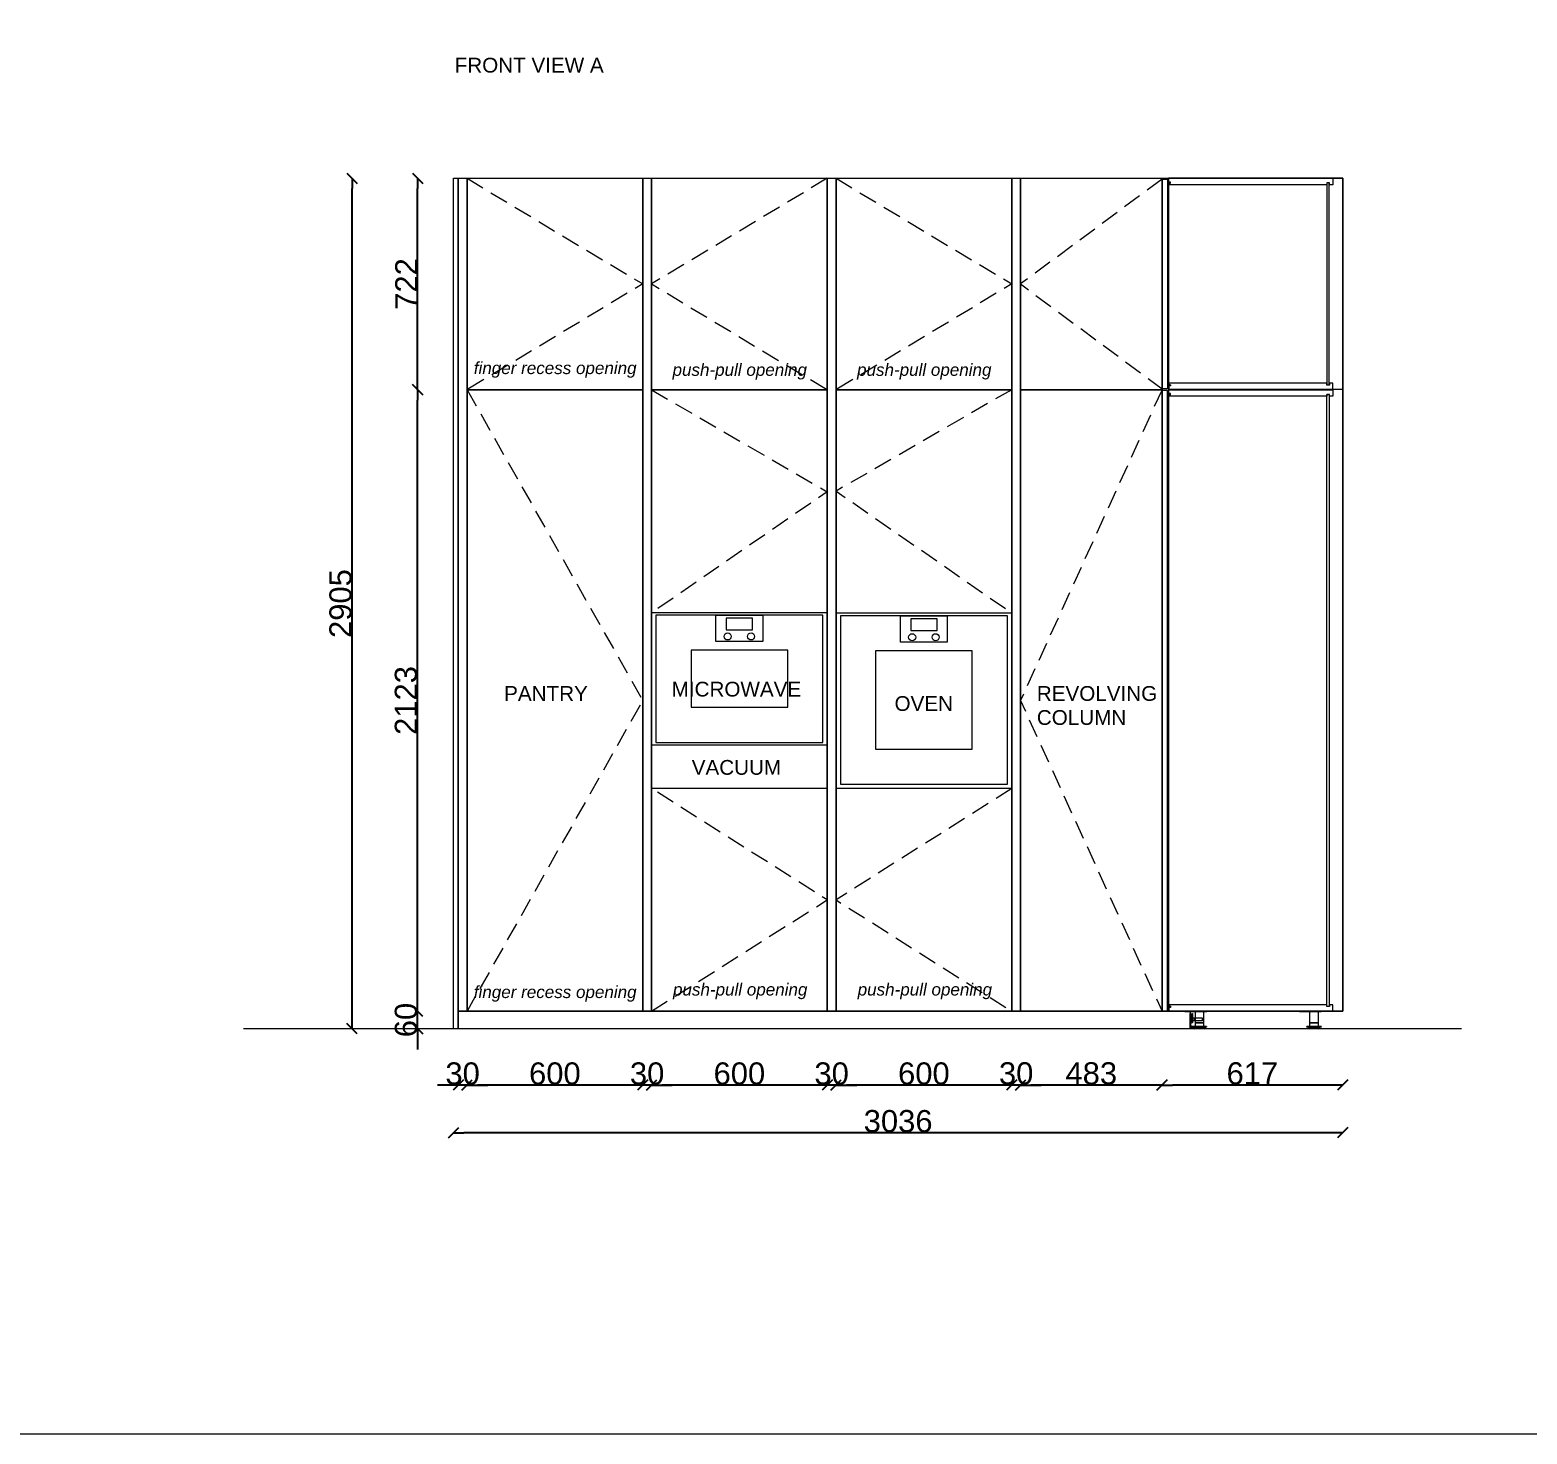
# Model space of a CAD drawing. Header units: millimetres. Extents: x -19300 to 8600, y 27389 to 46650.
# Drawn here: x -5350 to -238, y 27389 to 32185 of the extents above; entities that cross this region are included whole.
import ezdxf

# ---------------------------------------------------------------- set-up
doc = ezdxf.new("R2010")
doc.units = ezdxf.units.MM
doc.header["$LTSCALE"] = 50
doc.header["$PDMODE"] = 1
doc.header["$PDSIZE"] = -2
doc.linetypes.add('TRATTEGGIATAX2SSSS', pattern=[1.905, 1.27, -0.635])
doc.layers.get('0').update_dxf_attribs({"lineweight": 18})
doc.layers.get('Defpoints').update_dxf_attribs({"lineweight": 25})
for name, color, linetype, lineweight in [('DADA_FURNITURES', 7, 'Continuous', 13), ('DADA_TEXT', 7, 'Continuous', 9), ('Nessuna', 7, 'Continuous', 5), ('Quote', 7, 'Continuous', 5)]:
    doc.layers.add(name, color=color, linetype=linetype, lineweight=lineweight)
doc.styles.add('Arial', font='arial.ttf')
doc.styles.add('Helvetica', font='')
doc.styles.add('Helvetica (italic)', font='ariali.ttf')
doc.styles.get('Helvetica').set_extended_font_data('Helvetica')
doc.dimstyles.new('M&C_quote arredo', dxfattribs={"dimtxt": 50.344329, "dimasz": 35.34668, "dimexe": 0, "dimexo": 0, "dimgap": 0.5, "dimtad": 1, "dimdec": 0, "dimtxsty": 'Arial', "dimblk": 'VW_SLASH', "dimblk1": 'VW_SLASH', "dimblk2": 'VW_SLASH', "dimcen": 0, "dimse1": 1, "dimse2": 1, "dimazin": 0, "dimtfac": 1, "dimtdec": 0, "dimtix": 1, "dimtmove": 0, "dimatfit": 0, "dimldrblk": 'VW_SLASH', "dimfxl": 0, "dimfxlon": 1, "dimfrac": 2, "dimtolj": 1, "dimarcsym": 0})

# ---------------------------------------------------------------- blocks, each defined once
blk = doc.blocks.new('VW_SLASH')
at = {"color": 0, "linetype": 'ByBlock', "lineweight": -2, "transparency": 16777216}
blk.add_line((0, 0), (-1, 0), dxfattribs=at)
at = {"color": 0, "linetype": 'Continuous', "lineweight": -2, "transparency": 16777216, "flags": 128}
blk.add_lwpolyline([(0.5, 0.5), (-0.5, -0.5)], dxfattribs=at)
blk = doc.blocks.new('*D152')
at = {"layer": 'Defpoints', "color": 0, "transparency": 16777216}
for p in [(-3887.7, 28833.3), (-3857.7, 28833.3), (-3887.7, 28580.9)]:
    blk.add_point(p, dxfattribs=at)
at = {"layer": 'Quote', "color": 0, "linetype": 'Continuous', "lineweight": -2, "transparency": 16777216}
for p, q in [((-3923.1, 28580.9), (-3958.4, 28580.9)), ((-3857.7, 28580.9), (-3887.7, 28580.9)), ((-3822.4, 28580.9), (-3787, 28580.9))]:
    blk.add_line(p, q, dxfattribs=at)
at = {"layer": 'Quote', "color": 0, "lineweight": -2, "transparency": 16777216, "xscale": 35.3466796875, "yscale": 35.3466796875, "zscale": 35.3466796875}
blk.add_blockref('VW_SLASH', (-3887.7, 28580.9), dxfattribs=at)
at = {"layer": 'Quote', "color": 0, "lineweight": -2, "transparency": 16777216, "xscale": 35.3466796875, "yscale": 35.3466796875, "zscale": 35.3466796875, "rotation": 180}
blk.add_blockref('VW_SLASH', (-3857.7, 28580.9), dxfattribs=at)
at = {"layer": 'Quote', "color": 0, "lineweight": 5, "transparency": 16777216, "insert": (-3872.7, 28620.3), "char_height": 75.65, "attachment_point": 5, "style": 'Helvetica'}
blk.add_mtext('\\A1;30', dxfattribs=at)
blk = doc.blocks.new('*D153')
at = {"layer": 'Defpoints', "color": 0, "transparency": 16777216}
for p in [(-3857.7, 28833.3), (-3257.7, 28833.3), (-3857.7, 28580.9)]:
    blk.add_point(p, dxfattribs=at)
at = {"layer": 'Quote', "color": 0, "linetype": 'Continuous', "lineweight": -2, "transparency": 16777216}
blk.add_line((-3293.1, 28580.9), (-3822.4, 28580.9), dxfattribs=at)
at = {"layer": 'Quote', "color": 0, "lineweight": -2, "transparency": 16777216, "xscale": 35.3466796875, "yscale": 35.3466796875, "zscale": 35.3466796875, "rotation": 180}
blk.add_blockref('VW_SLASH', (-3857.7, 28580.9), dxfattribs=at)
at = {"layer": 'Quote', "color": 0, "lineweight": -2, "transparency": 16777216, "xscale": 35.3466796875, "yscale": 35.3466796875, "zscale": 35.3466796875}
blk.add_blockref('VW_SLASH', (-3257.7, 28580.9), dxfattribs=at)
at = {"layer": 'Quote', "color": 0, "lineweight": 5, "transparency": 16777216, "insert": (-3557.7, 28620.3), "char_height": 75.65, "attachment_point": 5, "style": 'Helvetica'}
blk.add_mtext('\\A1;600', dxfattribs=at)
blk = doc.blocks.new('*D154')
at = {"layer": 'Defpoints', "color": 0, "transparency": 16777216}
for p in [(-1997.7, 28833.3), (-1967.7, 28833.3), (-1997.7, 28581.4)]:
    blk.add_point(p, dxfattribs=at)
at = {"layer": 'Quote', "color": 0, "linetype": 'Continuous', "lineweight": -2, "transparency": 16777216}
for p, q in [((-2033.1, 28581.4), (-2068.4, 28581.4)), ((-1967.7, 28581.4), (-1997.7, 28581.4)), ((-1932.4, 28581.4), (-1897, 28581.4))]:
    blk.add_line(p, q, dxfattribs=at)
at = {"layer": 'Quote', "color": 0, "lineweight": -2, "transparency": 16777216, "xscale": 35.3466796875, "yscale": 35.3466796875, "zscale": 35.3466796875}
blk.add_blockref('VW_SLASH', (-1997.7, 28581.4), dxfattribs=at)
at = {"layer": 'Quote', "color": 0, "lineweight": -2, "transparency": 16777216, "xscale": 35.3466796875, "yscale": 35.3466796875, "zscale": 35.3466796875, "rotation": 180}
blk.add_blockref('VW_SLASH', (-1967.7, 28581.4), dxfattribs=at)
at = {"layer": 'Quote', "color": 0, "lineweight": 5, "transparency": 16777216, "insert": (-1982.7, 28620.8), "char_height": 75.65, "attachment_point": 5, "style": 'Helvetica'}
blk.add_mtext('\\A1;30', dxfattribs=at)
blk = doc.blocks.new('*D155')
at = {"layer": 'Defpoints', "color": 0, "transparency": 16777216}
for p in [(-1967.7, 28833.3), (-1484.7, 28833.4), (-1967.7, 28581.4)]:
    blk.add_point(p, dxfattribs=at)
at = {"layer": 'Quote', "color": 0, "linetype": 'Continuous', "lineweight": -2, "transparency": 16777216}
blk.add_line((-1520.1, 28581.4), (-1932.4, 28581.4), dxfattribs=at)
at = {"layer": 'Quote', "color": 0, "lineweight": -2, "transparency": 16777216, "xscale": 35.3466796875, "yscale": 35.3466796875, "zscale": 35.3466796875, "rotation": 180}
blk.add_blockref('VW_SLASH', (-1967.7, 28581.4), dxfattribs=at)
at = {"layer": 'Quote', "color": 0, "lineweight": -2, "transparency": 16777216, "xscale": 35.3466796875, "yscale": 35.3466796875, "zscale": 35.3466796875}
blk.add_blockref('VW_SLASH', (-1484.7, 28581.4), dxfattribs=at)
at = {"layer": 'Quote', "color": 0, "lineweight": 5, "transparency": 16777216, "insert": (-1726.2, 28620.8), "char_height": 75.65, "attachment_point": 5, "style": 'Helvetica'}
blk.add_mtext('\\A1;483', dxfattribs=at)
blk = doc.blocks.new('*D156')
at = {"layer": 'Defpoints', "color": 0, "transparency": 16777216}
for p in [(-1484.7, 28833.3), (-867.7, 28833.4), (-1484.7, 28581.4)]:
    blk.add_point(p, dxfattribs=at)
at = {"layer": 'Quote', "color": 0, "linetype": 'Continuous', "lineweight": -2, "transparency": 16777216}
blk.add_line((-903.1, 28581.4), (-1449.4, 28581.4), dxfattribs=at)
at = {"layer": 'Quote', "color": 0, "lineweight": -2, "transparency": 16777216, "xscale": 35.3466796875, "yscale": 35.3466796875, "zscale": 35.3466796875, "rotation": 180}
blk.add_blockref('VW_SLASH', (-1484.7, 28581.4), dxfattribs=at)
at = {"layer": 'Quote', "color": 0, "lineweight": -2, "transparency": 16777216, "xscale": 35.3466796875, "yscale": 35.3466796875, "zscale": 35.3466796875}
blk.add_blockref('VW_SLASH', (-867.7, 28581.4), dxfattribs=at)
at = {"layer": 'Quote', "color": 0, "lineweight": 5, "transparency": 16777216, "insert": (-1176.2, 28620.8), "char_height": 75.65, "attachment_point": 5, "style": 'Helvetica'}
blk.add_mtext('\\A1;617', dxfattribs=at)
blk = doc.blocks.new('*D157')
at = {"layer": 'Defpoints', "color": 0, "transparency": 16777216}
for p in [(-3903.7, 29044.4), (-867.7, 29044.4), (-3903.7, 28418.2)]:
    blk.add_point(p, dxfattribs=at)
at = {"layer": 'Quote', "color": 0, "linetype": 'Continuous', "lineweight": -2, "transparency": 16777216}
blk.add_line((-903.1, 28418.2), (-3868.4, 28418.2), dxfattribs=at)
at = {"layer": 'Quote', "color": 0, "lineweight": -2, "transparency": 16777216, "xscale": 35.3466796875, "yscale": 35.3466796875, "zscale": 35.3466796875, "rotation": 180}
blk.add_blockref('VW_SLASH', (-3903.7, 28418.2), dxfattribs=at)
at = {"layer": 'Quote', "color": 0, "lineweight": -2, "transparency": 16777216, "xscale": 35.3466796875, "yscale": 35.3466796875, "zscale": 35.3466796875}
blk.add_blockref('VW_SLASH', (-867.7, 28418.2), dxfattribs=at)
at = {"layer": 'Quote', "color": 0, "lineweight": 5, "transparency": 16777216, "insert": (-2385.7, 28457.5), "char_height": 75.65, "attachment_point": 5, "style": 'Helvetica'}
blk.add_mtext('\\A1;3036', dxfattribs=at)
blk = doc.blocks.new('*D158')
at = {"layer": 'Defpoints', "color": 0, "transparency": 16777216}
for p in [(-4026.6, 28833.3), (-3626.2, 28833.3), (-3626.2, 28773.3)]:
    blk.add_point(p, dxfattribs=at)
at = {"layer": 'Quote', "color": 0, "linetype": 'Continuous', "lineweight": -2, "transparency": 16777216}
for p, q in [((-4026.6, 28868.7), (-4026.6, 28904)), ((-4026.6, 28773.3), (-4026.6, 28833.3)), ((-4026.6, 28738), (-4026.6, 28702.6))]:
    blk.add_line(p, q, dxfattribs=at)
at = {"layer": 'Quote', "color": 0, "lineweight": -2, "transparency": 16777216, "xscale": 35.3466796875, "yscale": 35.3466796875, "zscale": 35.3466796875}
for p, rotation in [((-4026.6, 28833.3), 270), ((-4026.6, 28773.3), 90)]:
    blk.add_blockref('VW_SLASH', p, dxfattribs=dict(at, rotation=rotation))
at = {"layer": 'Quote', "color": 0, "lineweight": 5, "transparency": 16777216, "insert": (-4066, 28803.3), "char_height": 75.65, "attachment_point": 5, "rotation": 90, "style": 'Helvetica'}
blk.add_mtext('\\A1;60', dxfattribs=at)
blk = doc.blocks.new('*D159')
at = {"layer": 'Defpoints', "color": 0, "transparency": 16777216}
for p in [(-4026.6, 30956.3), (-3677.5, 30956.3), (-3677.5, 28833.3)]:
    blk.add_point(p, dxfattribs=at)
at = {"layer": 'Quote', "color": 0, "linetype": 'Continuous', "lineweight": -2, "transparency": 16777216}
blk.add_line((-4026.6, 28868.7), (-4026.6, 30921), dxfattribs=at)
at = {"layer": 'Quote', "color": 0, "lineweight": -2, "transparency": 16777216, "xscale": 35.3466796875, "yscale": 35.3466796875, "zscale": 35.3466796875}
for p, rotation in [((-4026.6, 30956.3), 90), ((-4026.6, 28833.3), 270)]:
    blk.add_blockref('VW_SLASH', p, dxfattribs=dict(at, rotation=rotation))
at = {"layer": 'Quote', "color": 0, "lineweight": 5, "transparency": 16777216, "insert": (-4066, 29894.8), "char_height": 75.65, "attachment_point": 5, "rotation": 90, "style": 'Helvetica'}
blk.add_mtext('\\A1;2123', dxfattribs=at)
blk = doc.blocks.new('*D160')
at = {"layer": 'Defpoints', "color": 0, "transparency": 16777216}
for p in [(-4026.6, 31678.3), (-3677.5, 31678.3), (-3677.5, 30956.3)]:
    blk.add_point(p, dxfattribs=at)
at = {"layer": 'Quote', "color": 0, "linetype": 'Continuous', "lineweight": -2, "transparency": 16777216}
blk.add_line((-4026.6, 30991.7), (-4026.6, 31643), dxfattribs=at)
at = {"layer": 'Quote', "color": 0, "lineweight": -2, "transparency": 16777216, "xscale": 35.3466796875, "yscale": 35.3466796875, "zscale": 35.3466796875}
for p, rotation in [((-4026.6, 31678.3), 90), ((-4026.6, 30956.3), 270)]:
    blk.add_blockref('VW_SLASH', p, dxfattribs=dict(at, rotation=rotation))
at = {"layer": 'Quote', "color": 0, "lineweight": 5, "transparency": 16777216, "insert": (-4065, 31317.3), "char_height": 75.65, "attachment_point": 5, "rotation": 90, "style": 'Helvetica'}
blk.add_mtext('\\A1;722', dxfattribs=at)
blk = doc.blocks.new('*D161')
at = {"layer": 'Defpoints', "color": 0, "transparency": 16777216}
for p in [(-4250, 31678.3), (-3557.7, 31678.3), (-3626.2, 28773.3)]:
    blk.add_point(p, dxfattribs=at)
at = {"layer": 'Quote', "color": 0, "linetype": 'Continuous', "lineweight": -2, "transparency": 16777216}
blk.add_line((-4250, 28808.7), (-4250, 31643), dxfattribs=at)
at = {"layer": 'Quote', "color": 0, "lineweight": -2, "transparency": 16777216, "xscale": 35.3466796875, "yscale": 35.3466796875, "zscale": 35.3466796875}
for p, rotation in [((-4250, 31678.3), 90), ((-4250, 28773.3), 270)]:
    blk.add_blockref('VW_SLASH', p, dxfattribs=dict(at, rotation=rotation))
at = {"layer": 'Quote', "color": 0, "lineweight": 5, "transparency": 16777216, "insert": (-4289.3, 30225.8), "char_height": 75.65, "attachment_point": 5, "rotation": 90, "style": 'Helvetica'}
blk.add_mtext('\\A1;2905', dxfattribs=at)
blk = doc.blocks.new('*D175')
at = {"layer": 'DADA_TEXT', "color": 0, "lineweight": -2, "transparency": 16777216}
for p, q in [((-3293.1, 28580.9), (-3328.4, 28580.9)), ((-3227.7, 28580.9), (-3257.7, 28580.9)), ((-3192.4, 28580.9), (-3157, 28580.9))]:
    blk.add_line(p, q, dxfattribs=at)
at = {"layer": 'Defpoints', "color": 0, "transparency": 16777216}
for p in [(-3257.7, 28833.3), (-3227.7, 28833.3), (-3257.7, 28580.9)]:
    blk.add_point(p, dxfattribs=at)
at = {"layer": 'DADA_TEXT', "color": 0, "lineweight": -2, "transparency": 16777216, "xscale": 35.3466796875, "yscale": 35.3466796875, "zscale": 35.3466796875}
blk.add_blockref('VW_SLASH', (-3257.7, 28580.9), dxfattribs=at)
at = {"layer": 'DADA_TEXT', "color": 0, "lineweight": -2, "transparency": 16777216, "xscale": 35.3466796875, "yscale": 35.3466796875, "zscale": 35.3466796875, "rotation": 180}
blk.add_blockref('VW_SLASH', (-3227.7, 28580.9), dxfattribs=at)
at = {"layer": 'DADA_TEXT', "color": 0, "transparency": 16777216, "insert": (-3242.7, 28620.3), "char_height": 75.65, "attachment_point": 5, "style": 'Helvetica'}
blk.add_mtext('\\A1;30', dxfattribs=at)
blk = doc.blocks.new('*D176')
at = {"layer": 'DADA_TEXT', "color": 0, "lineweight": -2, "transparency": 16777216}
blk.add_line((-2663.1, 28580.9), (-3192.4, 28580.9), dxfattribs=at)
at = {"layer": 'Defpoints', "color": 0, "transparency": 16777216}
for p in [(-3227.7, 28833.3), (-2627.7, 28833.3), (-3227.7, 28580.9)]:
    blk.add_point(p, dxfattribs=at)
at = {"layer": 'DADA_TEXT', "color": 0, "lineweight": -2, "transparency": 16777216, "xscale": 35.3466796875, "yscale": 35.3466796875, "zscale": 35.3466796875, "rotation": 180}
blk.add_blockref('VW_SLASH', (-3227.7, 28580.9), dxfattribs=at)
at = {"layer": 'DADA_TEXT', "color": 0, "lineweight": -2, "transparency": 16777216, "xscale": 35.3466796875, "yscale": 35.3466796875, "zscale": 35.3466796875}
blk.add_blockref('VW_SLASH', (-2627.7, 28580.9), dxfattribs=at)
at = {"layer": 'DADA_TEXT', "color": 0, "transparency": 16777216, "insert": (-2927.7, 28620.3), "char_height": 75.65, "attachment_point": 5, "style": 'Helvetica'}
blk.add_mtext('\\A1;600', dxfattribs=at)
blk = doc.blocks.new('*D177')
at = {"layer": 'DADA_TEXT', "color": 0, "lineweight": -2, "transparency": 16777216}
for p, q in [((-2663.1, 28580.9), (-2698.4, 28580.9)), ((-2597.7, 28580.9), (-2627.7, 28580.9)), ((-2562.4, 28580.9), (-2527, 28580.9))]:
    blk.add_line(p, q, dxfattribs=at)
at = {"layer": 'Defpoints', "color": 0, "transparency": 16777216}
for p in [(-2627.7, 28833.3), (-2597.7, 28833.3), (-2627.7, 28580.9)]:
    blk.add_point(p, dxfattribs=at)
at = {"layer": 'DADA_TEXT', "color": 0, "lineweight": -2, "transparency": 16777216, "xscale": 35.3466796875, "yscale": 35.3466796875, "zscale": 35.3466796875}
blk.add_blockref('VW_SLASH', (-2627.7, 28580.9), dxfattribs=at)
at = {"layer": 'DADA_TEXT', "color": 0, "lineweight": -2, "transparency": 16777216, "xscale": 35.3466796875, "yscale": 35.3466796875, "zscale": 35.3466796875, "rotation": 180}
blk.add_blockref('VW_SLASH', (-2597.7, 28580.9), dxfattribs=at)
at = {"layer": 'DADA_TEXT', "color": 0, "transparency": 16777216, "insert": (-2612.7, 28620.3), "char_height": 75.65, "attachment_point": 5, "style": 'Helvetica'}
blk.add_mtext('\\A1;30', dxfattribs=at)
blk = doc.blocks.new('*D178')
at = {"layer": 'DADA_TEXT', "color": 0, "lineweight": -2, "transparency": 16777216}
blk.add_line((-2033.1, 28580.9), (-2562.4, 28580.9), dxfattribs=at)
at = {"layer": 'Defpoints', "color": 0, "transparency": 16777216}
for p in [(-2597.7, 28833.3), (-1997.7, 28833.3), (-2597.7, 28580.9)]:
    blk.add_point(p, dxfattribs=at)
at = {"layer": 'DADA_TEXT', "color": 0, "lineweight": -2, "transparency": 16777216, "xscale": 35.3466796875, "yscale": 35.3466796875, "zscale": 35.3466796875, "rotation": 180}
blk.add_blockref('VW_SLASH', (-2597.7, 28580.9), dxfattribs=at)
at = {"layer": 'DADA_TEXT', "color": 0, "lineweight": -2, "transparency": 16777216, "xscale": 35.3466796875, "yscale": 35.3466796875, "zscale": 35.3466796875}
blk.add_blockref('VW_SLASH', (-1997.7, 28580.9), dxfattribs=at)
at = {"layer": 'DADA_TEXT', "color": 0, "transparency": 16777216, "insert": (-2297.7, 28620.3), "char_height": 75.65, "attachment_point": 5, "style": 'Helvetica'}
blk.add_mtext('\\A1;600', dxfattribs=at)

msp = doc.modelspace()

# ---------------------------------------------------------------- linework, layer by layer
at = {"layer": 'DADA_FURNITURES'}
for p, q in [((-1463.5, 31665.4), (-1461.6, 31665.4)), ((-1463.5, 31662), (-1463.5, 31664.8)), ((-1463.5, 31661.4), (-1461.6, 31661.4)), ((-1461.4, 31665.3), (-1461.2, 31665)), ((-1461.4, 31661.5), (-1461.2, 31661.8)), ((-1461, 31664.9), (-1460.6, 31664.9)), ((-1461, 31661.9), (-1460.6, 31661.9)), ((-1460.4, 31665.2), (-1460.6, 31665.4)), ((-1459.9, 31665.4), (-1460.6, 31665.4)), ((-1460.4, 31661.6), (-1460.6, 31661.3)), ((-1459.9, 31661.3), (-1460.6, 31661.3)), ((-1459.4, 31665), (-1459.9, 31665.4)), ((-1459.4, 31661.8), (-1459.9, 31661.3)), ((-1459.3, 31664.9), (-1459.1, 31664.9)), ((-1459.3, 31661.9), (-1459.1, 31661.9)), ((-1458.9, 31665.2), (-1459.1, 31665.4)), ((-1458.4, 31665.4), (-1459.1, 31665.4)), ((-1458.9, 31661.6), (-1459.1, 31661.3)), ((-1458.4, 31661.3), (-1459.1, 31661.3)), ((-1457.9, 31665), (-1458.4, 31665.4)), ((-1457.9, 31661.8), (-1458.4, 31661.3)), ((-1457.8, 31664.9), (-1457.6, 31664.9)), ((-1457.8, 31661.9), (-1457.6, 31661.9)), ((-1457.4, 31665.2), (-1457.6, 31665.4)), ((-1457, 31665.4), (-1457.6, 31665.4)), ((-1457.4, 31661.6), (-1457.6, 31661.3)), ((-1457, 31661.3), (-1457.6, 31661.3)), ((-1456.4, 31664.6), (-1457, 31665.4)), ((-1456.4, 31664.6), (-1457, 31665.4)), ((-1456.4, 31662.2), (-1457, 31661.3)), ((-1463.5, 30973.3), (-1461.6, 30973.3)), ((-1463.5, 30972.7), (-1463.5, 30969.9)), ((-1463.5, 30969.3), (-1461.6, 30969.3)), ((-1463.5, 30943.4), (-1461.6, 30943.4)), ((-1463.5, 30940), (-1463.5, 30942.8)), ((-1463.5, 30939.4), (-1461.6, 30939.4)), ((-1461.4, 30973.3), (-1461.2, 30972.9)), ((-1461.4, 30969.4), (-1461.2, 30969.8)), ((-1461.4, 30943.3), (-1461.2, 30943)), ((-1461.4, 30939.5), (-1461.2, 30939.8)), ((-1461, 30972.8), (-1460.6, 30972.8)), ((-1461, 30969.8), (-1460.6, 30969.8)), ((-1461, 30942.9), (-1460.6, 30942.9)), ((-1461, 30939.9), (-1460.6, 30939.9)), ((-1460.4, 30973.2), (-1460.6, 30973.4)), ((-1459.9, 30973.4), (-1460.6, 30973.4)), ((-1460.4, 30969.5), (-1460.6, 30969.3)), ((-1459.9, 30969.3), (-1460.6, 30969.3)), ((-1460.4, 30943.2), (-1460.6, 30943.5)), ((-1459.9, 30943.5), (-1460.6, 30943.5)), ((-1460.4, 30939.6), (-1460.6, 30939.3)), ((-1459.9, 30939.3), (-1460.6, 30939.3)), ((-1459.4, 30972.9), (-1459.9, 30973.4)), ((-1459.4, 30969.8), (-1459.9, 30969.3)), ((-1459.4, 30943), (-1459.9, 30943.5)), ((-1459.4, 30939.8), (-1459.9, 30939.3)), ((-1459.3, 30972.8), (-1459.1, 30972.8)), ((-1459.3, 30969.8), (-1459.1, 30969.8)), ((-1459.3, 30942.9), (-1459.1, 30942.9)), ((-1459.3, 30939.9), (-1459.1, 30939.9)), ((-1458.9, 30973.2), (-1459.1, 30973.4)), ((-1458.4, 30973.4), (-1459.1, 30973.4)), ((-1458.9, 30969.5), (-1459.1, 30969.3)), ((-1458.4, 30969.3), (-1459.1, 30969.3)), ((-1458.9, 30943.2), (-1459.1, 30943.5)), ((-1458.4, 30943.5), (-1459.1, 30943.5)), ((-1458.9, 30939.6), (-1459.1, 30939.3)), ((-1458.4, 30939.3), (-1459.1, 30939.3)), ((-1457.9, 30972.9), (-1458.4, 30973.4)), ((-1457.9, 30969.8), (-1458.4, 30969.3)), ((-1457.9, 30943), (-1458.4, 30943.5)), ((-1457.9, 30939.8), (-1458.4, 30939.3)), ((-1457.8, 30972.8), (-1457.6, 30972.8)), ((-1457.8, 30969.8), (-1457.6, 30969.8)), ((-1457.8, 30942.9), (-1457.6, 30942.9)), ((-1457.8, 30939.9), (-1457.6, 30939.9)), ((-1457.4, 30973.2), (-1457.6, 30973.4)), ((-1457, 30973.4), (-1457.6, 30973.4)), ((-1457.4, 30969.5), (-1457.6, 30969.3)), ((-1457, 30969.3), (-1457.6, 30969.3)), ((-1457.4, 30943.2), (-1457.6, 30943.5)), ((-1457, 30943.5), (-1457.6, 30943.5)), ((-1457.4, 30939.6), (-1457.6, 30939.3)), ((-1457, 30939.3), (-1457.6, 30939.3)), ((-1456.4, 30972.5), (-1457, 30973.4)), ((-1456.4, 30970.2), (-1457, 30969.3)), ((-1456.4, 30970.2), (-1457, 30969.3)), ((-1456.4, 30942.6), (-1457, 30943.5)), ((-1456.4, 30942.6), (-1457, 30943.5)), ((-1456.4, 30940.2), (-1457, 30939.3)), ((-1463.5, 28850.4), (-1461.6, 28850.4)), ((-1463.5, 28849.8), (-1463.5, 28847)), ((-1463.5, 28846.4), (-1461.6, 28846.4)), ((-1461.4, 28850.3), (-1461.2, 28850)), ((-1461.4, 28846.5), (-1461.2, 28846.8)), ((-1461, 28849.9), (-1460.6, 28849.9)), ((-1461, 28846.9), (-1460.6, 28846.9)), ((-1460.4, 28850.2), (-1460.6, 28850.5)), ((-1459.9, 28850.5), (-1460.6, 28850.5)), ((-1460.4, 28846.6), (-1460.6, 28846.3)), ((-1459.9, 28846.3), (-1460.6, 28846.3)), ((-1459.4, 28850), (-1459.9, 28850.5)), ((-1459.4, 28846.8), (-1459.9, 28846.3)), ((-1459.3, 28849.9), (-1459.1, 28849.9)), ((-1459.3, 28846.9), (-1459.1, 28846.9)), ((-1458.9, 28850.2), (-1459.1, 28850.5)), ((-1458.4, 28850.5), (-1459.1, 28850.5)), ((-1458.9, 28846.6), (-1459.1, 28846.3)), ((-1458.4, 28846.3), (-1459.1, 28846.3)), ((-1457.9, 28850), (-1458.4, 28850.5)), ((-1457.9, 28846.8), (-1458.4, 28846.3)), ((-1457.8, 28849.9), (-1457.6, 28849.9)), ((-1457.8, 28846.9), (-1457.6, 28846.9)), ((-1457.4, 28850.2), (-1457.6, 28850.5)), ((-1457, 28850.5), (-1457.6, 28850.5)), ((-1457.4, 28846.6), (-1457.6, 28846.3)), ((-1457, 28846.3), (-1457.6, 28846.3)), ((-1456.4, 28849.6), (-1457, 28850.5)), ((-1456.4, 28847.2), (-1457, 28846.3)), ((-1456.4, 28847.2), (-1457, 28846.3)), ((-1406.7, 28831.4), (-1406.7, 28833.4)), ((-1401.7, 28831.4), (-1406.7, 28831.4)), ((-1356.7, 28831.4), (-1401.7, 28831.4)), ((-1370.7, 28793.4), (-1370.7, 28831.4)), ((-1331.7, 28831.4), (-1356.7, 28831.4)), ((-1342.7, 28831.4), (-1342.7, 28793.4)), ((-1331.7, 28833.4), (-1331.7, 28831.4)), ((-1015.7, 28831.4), (-1015.7, 28833.4)), ((-1010.7, 28831.4), (-1015.7, 28831.4)), ((-965.7, 28831.4), (-1010.7, 28831.4)), ((-979.7, 28793.4), (-979.7, 28831.4)), ((-940.7, 28831.4), (-965.7, 28831.4)), ((-951.7, 28831.4), (-951.7, 28793.4)), ((-940.7, 28833.4), (-940.7, 28831.4)), ((-1388.8, 28773.7), (-1388.8, 28825.6)), ((-1388.5, 28825.9), (-1387.6, 28825.9)), ((-1387.4, 28825.7), (-1387.4, 28810.8)), ((-1387.4, 28809), (-1387.4, 28803.4)), ((-1387.4, 28803.4), (-1387.4, 28799.6)), ((-1387.4, 28797.7), (-1387.4, 28779.7)), ((-1387.2, 28810.6), (-1382.4, 28810.6)), ((-1382.8, 28809.3), (-1387.1, 28809.3)), ((-1387.1, 28799.3), (-1382.8, 28799.3)), ((-1382.8, 28798), (-1387.1, 28798)), ((-1387.1, 28779.4), (-1382.8, 28779.4)), ((-1386.3, 28800.2), (-1386.3, 28808.2)), ((-1384.3, 28800.2), (-1384.3, 28808.2)), ((-1383.3, 28800.2), (-1383.3, 28808.2)), ((-1380.8, 28806.7), (-1383.3, 28806.7)), ((-1380.8, 28801.7), (-1383.3, 28801.7)), ((-1382.8, 28808.3), (-1382.8, 28809.3)), ((-1382.8, 28799.3), (-1382.8, 28800.3)), ((-1382.5, 28797), (-1382.5, 28797.7)), ((-1382.5, 28797), (-1382.2, 28796.7)), ((-1382.2, 28796.7), (-1382.5, 28796.4)), ((-1382.5, 28796.4), (-1382.5, 28794.9)), ((-1382.5, 28794.9), (-1382.2, 28794.6)), ((-1382.2, 28794.6), (-1382.5, 28794.3)), ((-1382.5, 28793.6), (-1382.5, 28794.3)), ((-1382.5, 28779.7), (-1382.5, 28782.8)), ((-1382.1, 28810.9), (-1382.1, 28825.7)), ((-1381.9, 28825.9), (-1381.1, 28825.9)), ((-1381.2, 28797.8), (-1381.2, 28793.6)), ((-1381.2, 28782.8), (-1381.2, 28779.6)), ((-1380.8, 28825.6), (-1380.8, 28808.3)), ((-1380.8, 28800.2), (-1380.8, 28815.2)), ((-1380.8, 28800.3), (-1380.8, 28798.2)), ((-1380.8, 28779.2), (-1380.8, 28775.7)), ((-1380.7, 28778.9), (-1380.7, 28781.4)), ((-1332.8, 28781.4), (-1380.7, 28781.4)), ((-1378.9, 28795.2), (-1378.9, 28810.2)), ((-1346.9, 28810.2), (-1378.9, 28810.2)), ((-1346.9, 28800.2), (-1378.9, 28800.2)), ((-1373.3, 28800.2), (-1373.3, 28810.2)), ((-1342.7, 28793.4), (-1370.7, 28793.4)), ((-1370.7, 28791.9), (-1370.7, 28792.9)), ((-1342.7, 28792.9), (-1370.7, 28792.9)), ((-1370.6, 28791.9), (-1370.7, 28791.9)), ((-1370.6, 28781.4), (-1370.6, 28791.9)), ((-1370.2, 28792.9), (-1370.2, 28793.4)), ((-1346.9, 28800.2), (-1346.9, 28810.2)), ((-1343.2, 28793.4), (-1343.2, 28792.9)), ((-1342.9, 28791.9), (-1342.9, 28781.4)), ((-1342.7, 28791.9), (-1342.9, 28791.9)), ((-1342.7, 28792.9), (-1342.7, 28791.9)), ((-1332.8, 28781.4), (-1332.8, 28778.9)), ((-989.7, 28778.9), (-989.7, 28781.4)), ((-941.8, 28781.4), (-989.7, 28781.4)), ((-951.7, 28793.4), (-979.7, 28793.4)), ((-979.7, 28791.9), (-979.7, 28792.9)), ((-951.7, 28792.9), (-979.7, 28792.9)), ((-979.6, 28791.9), (-979.7, 28791.9)), ((-979.6, 28781.4), (-979.6, 28791.9)), ((-979.2, 28792.9), (-979.2, 28793.4)), ((-952.2, 28793.4), (-952.2, 28792.9)), ((-951.9, 28791.9), (-951.9, 28781.4)), ((-951.7, 28791.9), (-951.9, 28791.9)), ((-951.7, 28792.9), (-951.7, 28791.9)), ((-941.8, 28781.4), (-941.8, 28778.9)), ((-1387.8, 28773.4), (-1388.5, 28773.4)), ((-1387.5, 28775.1), (-1387.5, 28773.7)), ((-1387.2, 28777.9), (-1387.2, 28776.6)), ((-1386.2, 28775.4), (-1387.2, 28775.4)), ((-1384.7, 28778.1), (-1387, 28778.1)), ((-1387, 28776.4), (-1385.9, 28776.4)), ((-1385.7, 28776.2), (-1385.7, 28775.9)), ((-1382.2, 28778.1), (-1384.7, 28778.1)), ((-1383.2, 28775.9), (-1383.2, 28776.2)), ((-1383, 28776.4), (-1382.2, 28776.4)), ((-1382.3, 28775.4), (-1382.7, 28775.4)), ((-1382, 28776.6), (-1382, 28777.9)), ((-1382, 28773.7), (-1382, 28775.1)), ((-1381.1, 28773.4), (-1381.7, 28773.4)), ((-1380.8, 28777.9), (-1380.8, 28773.7)), ((-1380.8, 28775.7), (-1380.8, 28777.9)), ((-1332.8, 28778.9), (-1380.7, 28778.9)), ((-1376.7, 28777.4), (-1376.7, 28778.9)), ((-1336.8, 28777.4), (-1376.7, 28777.4)), ((-1376.7, 28777.4), (-1376.7, 28777.4)), ((-1373.7, 28777.4), (-1376.7, 28777.4)), ((-1340.7, 28773.4), (-1372.7, 28773.4)), ((-1336.8, 28778.9), (-1336.8, 28777.4)), ((-1336.7, 28777.4), (-1336.8, 28777.4)), ((-941.8, 28778.9), (-989.7, 28778.9)), ((-985.7, 28777.4), (-985.7, 28778.9)), ((-945.8, 28777.4), (-985.7, 28777.4)), ((-985.7, 28777.4), (-985.7, 28777.4)), ((-982.7, 28777.4), (-985.7, 28777.4)), ((-949.7, 28773.4), (-981.7, 28773.4)), ((-945.8, 28778.9), (-945.8, 28777.4)), ((-945.7, 28777.4), (-945.8, 28777.4))]:
    msp.add_line(p, q, dxfattribs=at)
at = {"layer": 'DADA_FURNITURES', "color": 7, "linetype": 'Continuous', "lineweight": 5, "transparency": 33554687}
for p, q in [((-868, 31678.3), (-1462.7, 31678.3)), ((-2627.7, 30956.3), (-2627.7, 30198.8)), ((-2597.7, 30956.3), (-2597.7, 30193.8)), ((-1997.7, 30956.3), (-1997.7, 28833.3)), ((-868, 30956.4), (-1462.7, 30956.4)), ((-2627.7, 29593.8), (-2627.7, 28833.3)), ((-462.4, 28773.3), (-4620.5, 28773.3))]:
    msp.add_line(p, q, dxfattribs=at)
at = {"layer": 'DADA_FURNITURES', "color": 7, "linetype": 'Continuous', "lineweight": 5, "transparency": 33554687, "flags": 128}
for points in [[(-19300, 46650), (8600, 46650), (8600, 27389.2), (-19300, 27389.2)], [(-3903.7, 31678.3), (-3887.7, 31678.3), (-3887.7, 28773.3), (-3903.7, 28773.3)], [(-3887.7, 31678.3), (-3857.7, 31678.3), (-3857.7, 28833.3), (-3887.7, 28833.3)], [(-3857.7, 31678.3), (-3257.7, 31678.3), (-3257.7, 30956.3), (-3857.7, 30956.3)], [(-3257.7, 31678.3), (-3227.7, 31678.3), (-3227.7, 28833.3), (-3257.7, 28833.3)], [(-3227.7, 31678.3), (-2627.7, 31678.3), (-2627.7, 30956.3), (-3227.7, 30956.3)], [(-2627.7, 31678.3), (-2597.7, 31678.3), (-2597.7, 28833.3), (-2627.7, 28833.3)], [(-2597.7, 31678.3), (-1997.7, 31678.3), (-1997.7, 30956.3), (-2597.7, 30956.3)], [(-1997.7, 31678.3), (-1967.7, 31678.3), (-1967.7, 28833.3), (-1997.7, 28833.3)], [(-1997.7, 31678.3), (-1967.7, 31678.3), (-1967.7, 28833.3), (-1997.7, 28833.3)], [(-1967.7, 31678.3), (-1484.7, 31678.3), (-1484.7, 28833.3), (-1967.7, 28833.3)], [(-1967.7, 31678.3), (-1484.7, 31678.3), (-1484.7, 30956.3), (-1967.7, 30956.3)], [(-1484.7, 31678.3), (-867.7, 31678.3), (-867.7, 28833.3), (-1484.7, 28833.3)], [(-1484.7, 31678.3), (-867.7, 31678.3), (-867.7, 28833.3), (-1484.7, 28833.3)], [(-3857.7, 30956.3), (-3257.7, 30956.3), (-3257.7, 28833.3), (-3857.7, 28833.3)], [(-3227.7, 30956.3), (-2627.7, 30956.3), (-2627.7, 28833.3), (-3227.7, 28833.3)], [(-2597.7, 30956.3), (-1997.7, 30956.3), (-1997.7, 28833.3), (-2597.7, 28833.3)], [(-1967.7, 30956.3), (-1484.7, 30956.3), (-1484.7, 28833.3), (-1967.7, 28833.3)], [(-3227.7, 29743.8), (-2627.7, 29743.8), (-2627.7, 29593.8), (-3227.7, 29593.8)], [(-3887.7, 28833.3), (-1388.8, 28833.3), (-1388.8, 28773.3), (-3887.7, 28773.3)]]:
    msp.add_lwpolyline(points, close=True, dxfattribs=at)
at = {"layer": 'DADA_FURNITURES', "color": 7, "linetype": 'TRATTEGGIATAX2SSSS', "lineweight": 5, "flags": 128}
for points in [[(-3857.7, 31678.3), (-3257.7, 31317.3), (-3857.7, 30956.3)], [(-2627.7, 31678.3), (-3227.7, 31317.3), (-2627.7, 30956.3)], [(-2597.7, 31678.3), (-1997.7, 31317.3), (-2597.7, 30956.3)], [(-1484.7, 31675.3), (-1967.7, 31317.3), (-1484.7, 30959.3)], [(-3857.7, 30956.3), (-3257.7, 29894.8), (-3857.7, 28833.3)], [(-3227.7, 30956.3), (-2627.7, 30607.6), (-3227.7, 30193.8)], [(-1997.7, 30956.3), (-2597.7, 30609.9), (-1997.7, 30193.8)], [(-1484.7, 30956.3), (-1967.7, 29894.8), (-1484.7, 28833.3)], [(-3227.7, 28833.3), (-2627.7, 29213.6), (-3227.7, 29593.8)], [(-1997.7, 29593.8), (-2597.7, 29213.6), (-1997.7, 28833.3)]]:
    msp.add_lwpolyline(points, dxfattribs=at)
at = {"layer": 'DADA_FURNITURES', "flags": 128}
for points in [[(-1484.7, 31675.3), (-1465.7, 31675.3), (-1465.7, 30959.3), (-1484.7, 30959.3)], [(-921.7, 31662.3), (-921.7, 31656.3), (-1461.7, 31656.3), (-1461.7, 31661.3), (-1456, 31661.3), (-1456, 31665.3), (-1461.7, 31665.3), (-1461.7, 31678.3), (-901.7, 31678.3), (-901.7, 31656.3), (-912.9, 31656.3), (-912.9, 31662.3)], [(-913.6, 31662.3), (-921.6, 31662.3), (-921.6, 30973.2), (-913.6, 30973.2)], [(-921.7, 30972.3), (-921.7, 30978.3), (-1461.7, 30978.3), (-1461.7, 30973.3), (-1456, 30973.3), (-1456, 30969.3), (-1461.7, 30969.3), (-1461.7, 30956.3), (-901.7, 30956.3), (-901.7, 30978.3), (-912.9, 30978.3), (-912.9, 30972.3)], [(-1484.7, 28833.4), (-1465.7, 28833.4), (-1465.7, 30953.4), (-1484.7, 30953.4)], [(-921.7, 30940.4), (-921.7, 30934.4), (-1461.7, 30934.4), (-1461.7, 30939.4), (-1456, 30939.4), (-1456, 30943.4), (-1461.7, 30943.4), (-1461.7, 30956.4), (-901.7, 30956.4), (-901.7, 30934.4), (-912.9, 30934.4), (-912.9, 30940.4)], [(-913.6, 28849.4), (-921.6, 28849.4), (-921.6, 30939.6), (-913.6, 30939.6)], [(-2642.7, 30186.4), (-3212.7, 30186.4), (-3212.7, 29751.4), (-2642.7, 29751.4)], [(-2012.7, 29608.8), (-2012.7, 30183.8), (-2582.7, 30183.8), (-2582.7, 29608.8)], [(-2762.7, 30066.8), (-3092.7, 30066.8), (-3092.7, 29871.8), (-2762.7, 29871.8)], [(-2132.7, 29728.8), (-2132.7, 30063.8), (-2462.7, 30063.8), (-2462.7, 29728.8)], [(-921.7, 28849.4), (-921.7, 28855.4), (-1461.7, 28855.4), (-1461.7, 28850.4), (-1456, 28850.4), (-1456, 28846.4), (-1461.7, 28846.4), (-1461.7, 28833.4), (-901.7, 28833.4), (-901.7, 28855.4), (-912.9, 28855.4), (-912.9, 28849.4)]]:
    msp.add_lwpolyline(points, close=True, dxfattribs=at)
for points in [[(-867.7, 30956.3), (-867.7, 31678.3), (-1462.7, 31678.3), (-1462.7, 30956.3)], [(-1462.7, 30956.4), (-1462.7, 28833.4), (-867.7, 28833.4), (-867.7, 30956.4)], [(-2627.7, 30193.8), (-3227.7, 30193.8), (-3227.7, 29743.8), (-2627.7, 29743.8), (-2627.7, 30193.8)], [(-2847.7, 30096.4), (-3007.7, 30096.4), (-3007.7, 30186.4), (-2847.7, 30186.4), (-2847.7, 30096.4)], [(-2882.7, 30136.4), (-2882.7, 30176.4), (-2972.7, 30176.4), (-2972.7, 30136.4), (-2882.7, 30136.4)], [(-2217.7, 30093.8), (-2377.7, 30093.8), (-2377.7, 30183.8), (-2217.7, 30183.8), (-2217.7, 30093.8)], [(-2252.7, 30133.8), (-2252.7, 30173.8), (-2342.7, 30173.8), (-2342.7, 30133.8), (-2252.7, 30133.8)], [(-867.7, 28775.9), (-867.7, 28773.4), (-870, 28773.4)]]:
    msp.add_lwpolyline(points, dxfattribs=at)
at = {"layer": 'DADA_FURNITURES'}
for centre in [(-2967.7, 30113.4), (-2887.7, 30113.4), (-2337.7, 30110.8), (-2257.7, 30110.8)]:
    msp.add_circle(centre, 12, dxfattribs=at)
for centre, radius, start, end in [((-1463.5, 31663.4), 2, 90, 180), ((-1463.5, 31663.4), 2, 180, 270), ((-1463.5, 31663.4), 1.5, 94.096, 180), ((-1463.5, 31663.4), 1.5, 180, 265.904), ((-1463.6, 31664.8), 0.1, 0, 94.096), ((-1463.6, 31662), 0.1, 265.904, 0), ((-1461.6, 31665.2), 0.2, 35.3117, 90), ((-1461.6, 31661.6), 0.2, 270, 324.6883), ((-1461, 31665.1), 0.2, 215.3117, 270), ((-1461, 31661.7), 0.2, 90, 144.6883), ((-1460.6, 31665.1), 0.2, 270, 35.9423), ((-1460.6, 31661.7), 0.2, 324.0577, 90), ((-1459.3, 31665.1), 0.2, 215.9423, 270), ((-1459.3, 31661.7), 0.2, 90, 144.0577), ((-1459.1, 31665.1), 0.2, 270, 35.9423), ((-1459.1, 31661.7), 0.2, 324.0577, 90), ((-1457.8, 31665.1), 0.2, 215.9423, 270), ((-1457.8, 31661.7), 0.2, 90, 144.0577), ((-1457.6, 31665.1), 0.2, 270, 35.9423), ((-1457.6, 31661.7), 0.2, 324.0577, 90), ((-1458, 31663.4), 2, 324.0577, 35.9423), ((-1463.5, 30971.3), 2, 90, 180), ((-1463.5, 30971.3), 2, 180, 270), ((-1463.5, 30941.4), 2, 90, 180), ((-1463.5, 30941.4), 2, 180, 270), ((-1463.5, 30971.3), 1.5, 94.096, 180), ((-1463.5, 30971.3), 1.5, 180, 265.904), ((-1463.5, 30941.4), 1.5, 94.096, 180), ((-1463.5, 30941.4), 1.5, 180, 265.904), ((-1463.6, 30972.7), 0.1, 0, 94.096), ((-1463.6, 30969.9), 0.1, 265.904, 0), ((-1463.6, 30942.8), 0.1, 0, 94.096), ((-1463.6, 30940), 0.1, 265.904, 0), ((-1461.6, 30973.1), 0.2, 35.3117, 90), ((-1461.6, 30969.5), 0.2, 270, 324.6883), ((-1461.6, 30943.2), 0.2, 35.3117, 90), ((-1461.6, 30939.6), 0.2, 270, 324.6883), ((-1461, 30973), 0.2, 215.3117, 270), ((-1461, 30969.6), 0.2, 90, 144.6883), ((-1461, 30943.1), 0.2, 215.3117, 270), ((-1461, 30939.7), 0.2, 90, 144.6883), ((-1460.6, 30973), 0.2, 270, 35.9423), ((-1460.6, 30969.6), 0.2, 324.0577, 90), ((-1460.6, 30943.1), 0.2, 270, 35.9423), ((-1460.6, 30939.7), 0.2, 324.0577, 90), ((-1459.3, 30973), 0.2, 215.9423, 270), ((-1459.3, 30969.6), 0.2, 90, 144.0577), ((-1459.3, 30943.1), 0.2, 215.9423, 270), ((-1459.3, 30939.7), 0.2, 90, 144.0577), ((-1459.1, 30973), 0.2, 270, 35.9423), ((-1459.1, 30969.6), 0.2, 324.0577, 90), ((-1459.1, 30943.1), 0.2, 270, 35.9423), ((-1459.1, 30939.7), 0.2, 324.0577, 90), ((-1457.8, 30973), 0.2, 215.9423, 270), ((-1457.8, 30969.6), 0.2, 90, 144.0577), ((-1457.8, 30943.1), 0.2, 215.9423, 270), ((-1457.8, 30939.7), 0.2, 90, 144.0577), ((-1457.6, 30973), 0.2, 270, 35.9423), ((-1457.6, 30969.6), 0.2, 324.0577, 90), ((-1457.6, 30943.1), 0.2, 270, 35.9423), ((-1457.6, 30939.7), 0.2, 324.0577, 90), ((-1458, 30971.3), 2, 324.0577, 35.9423), ((-1458, 30941.4), 2, 324.0577, 35.9423), ((-1463.5, 28848.4), 2, 90, 180), ((-1463.5, 28848.4), 2, 180, 270), ((-1463.5, 28848.4), 1.5, 94.096, 180), ((-1463.5, 28848.4), 1.5, 180, 265.904), ((-1463.6, 28849.8), 0.1, 0, 94.096), ((-1463.6, 28847), 0.1, 265.904, 0), ((-1461.6, 28850.2), 0.2, 35.3117, 90), ((-1461.6, 28846.6), 0.2, 270, 324.6883), ((-1461, 28850.1), 0.2, 215.3117, 270), ((-1461, 28846.7), 0.2, 90, 144.6883), ((-1460.6, 28850.1), 0.2, 270, 35.9423), ((-1460.6, 28846.7), 0.2, 324.0577, 90), ((-1459.3, 28850.1), 0.2, 215.9423, 270), ((-1459.3, 28846.7), 0.2, 90, 144.0577), ((-1459.1, 28850.1), 0.2, 270, 35.9423), ((-1459.1, 28846.7), 0.2, 324.0577, 90), ((-1457.8, 28850.1), 0.2, 215.9423, 270), ((-1457.8, 28846.7), 0.2, 90, 144.0577), ((-1457.6, 28850.1), 0.2, 270, 35.9423), ((-1457.6, 28846.7), 0.2, 324.0577, 90), ((-1458, 28848.4), 2, 324.0577, 35.9423), ((-1388.5, 28825.6), 0.3, 90, 180), ((-1387.6, 28825.7), 0.2, 0, 90), ((-1387.2, 28810.8), 0.2, 180, 270), ((-1387.1, 28809), 0.3, 89.99, 179.99), ((-1387.1, 28799.6), 0.3, 180, 270), ((-1387.1, 28797.7), 0.3, 90, 180), ((-1387.1, 28779.7), 0.3, 180, 270), ((-1381.8, 28808.3), 1, 180, 0), ((-1381.8, 28800.3), 1, 0, 180), ((-1382.8, 28797.7), 0.3, 0, 90), ((-1382.8, 28779.7), 0.3, 270, 0), ((-1381.8, 28793.6), 0.65, 180, 0), ((-1381.8, 28782.8), 0.65, 0, 180), ((-1382.4, 28810.9), 0.3, 270, 0), ((-1381.9, 28825.7), 0.2, 90, 180), ((-1381, 28797.8), 0.2, 90, 180), ((-1381, 28779.6), 0.2, 180, 270), ((-1381.1, 28825.6), 0.3, 0, 90), ((-1381, 28798.2), 0.2, 270, 0), ((-1381, 28779.2), 0.2, 0, 90), ((-1388.5, 28773.7), 0.3, 179.9999, 269.9999), ((-1387.8, 28773.7), 0.3, 270, 0), ((-1387.2, 28775.1), 0.3, 90, 180), ((-1387, 28777.9), 0.2, 90, 180), ((-1387, 28776.6), 0.2, 180, 270), ((-1386.2, 28775.9), 0.5, 270, 0), ((-1385.9, 28776.2), 0.2, 0, 90), ((-1383, 28776.2), 0.2, 90, 180), ((-1382.7, 28775.9), 0.5, 180, 270), ((-1382.3, 28775.1), 0.3, 0, 89.9999), ((-1382.2, 28777.9), 0.2, 0, 90), ((-1382.2, 28776.6), 0.2, 270, 0), ((-1381.7, 28773.7), 0.3, 180, 270), ((-1381.1, 28773.7), 0.3, 270, 0), ((-1372.7, 28777.4), 4, 180, 270), ((-1340.7, 28777.4), 4, 270, 0), ((-981.7, 28777.4), 4, 180, 270), ((-949.7, 28777.4), 4, 270, 0)]:
    msp.add_arc(centre, radius, start, end, dxfattribs=at)
at = {"layer": 'Nessuna', "color": 7, "linetype": 'Continuous', "lineweight": 5, "transparency": 33554687, "flags": 128}
msp.add_lwpolyline([(-2597.7, 30193.8), (-1997.7, 30193.8), (-1997.7, 29593.8), (-2597.7, 29593.8)], close=True, dxfattribs=at)

# ---------------------------------------------------------------- texts
at = {"layer": 'DADA_FURNITURES', "color": 7, "transparency": 33554687, "attachment_point": 1, "line_spacing_factor": 0.97755, "style": 'Helvetica'}
for s, insert, char_height in [('FRONT VIEW A ', (-3899.8, 32090), 50.436), ('MICROWAVE', (-3158.9, 29958.7), 50.44), ('PANTRY', (-3730.9, 29944), 50.44), ('OVEN', (-2398, 29909.6), 50.44), ('REVOLVING\\PCOLUMN', (-1912.1, 29944), 50.44), ('VACUUM', (-3090.4, 29691.5), 50.44)]:
    msp.add_mtext(s, dxfattribs=dict(at, insert=insert, char_height=char_height))
at = {"layer": 'DADA_TEXT', "color": 7, "char_height": 41.61, "attachment_point": 3, "line_spacing_factor": 0.965171, "style": 'Helvetica (italic)'}
for s, insert in [('finger recess opening', (-3278.7, 31051.2)), ('push-pull opening', (-2697, 31045.2)), ('push-pull opening', (-2067, 31045.2)), ('finger recess opening', (-3278.7, 28920)), ('push-pull opening', (-2695.4, 28928.6)), ('push-pull opening', (-2064.9, 28928.6))]:
    msp.add_mtext(s, dxfattribs=dict(at, insert=insert))

# ---------------------------------------------------------------- dimensions: what is measured, and where the dimension line sits
at = {"layer": 'DADA_TEXT', "color": 7}
for base, p1, p2, picture, middle in [((-3257.7, 28580.9), (-3227.7, 28833.3), (-3257.7, 28833.3), '*D175', (-3242.7, 28620.3)), ((-3227.7, 28580.9), (-2627.7, 28833.3), (-3227.7, 28833.3), '*D176', (-2927.7, 28620.3)), ((-2627.7, 28580.9), (-2597.7, 28833.3), (-2627.7, 28833.3), '*D177', (-2612.7, 28620.3)), ((-2597.7, 28580.9), (-1997.7, 28833.3), (-2597.7, 28833.3), '*D178', (-2297.7, 28620.3))]:
    dim = msp.add_linear_dim(base=base, p1=p1, p2=p2, dimstyle='M&C_quote arredo', override={"dimtxt": 75.654297, "dimgap": 0.5, "dimpost": '<>', "dimtxsty": 'Helvetica', "dimtmove": 2}, dxfattribs=at)
    dim.commit()
    dim.dimension.update_dxf_attribs({"geometry": picture, "text_midpoint": middle})
at = {"layer": 'Quote', "color": 7, "linetype": 'Continuous', "lineweight": 5, "transparency": 33554687}
for base, p1, p2, picture, middle in [((-4250, 31678.3), (-3626.2, 28773.3), (-3557.7, 31678.3), '*D161', (-4289.3, 30225.8)), ((-4026.6, 31678.3), (-3677.5, 30956.3), (-3677.5, 31678.3), '*D160', (-4065, 31317.3)), ((-4026.6, 30956.3), (-3677.5, 28833.3), (-3677.5, 30956.3), '*D159', (-4066, 29894.8)), ((-4026.6, 28833.3), (-3626.2, 28773.3), (-3626.2, 28833.3), '*D158', (-4066, 28803.3))]:
    dim = msp.add_linear_dim(base=base, p1=p1, p2=p2, angle=270, dimstyle='M&C_quote arredo', override={"dimtxt": 75.654297, "dimgap": 0.5, "dimpost": '<>', "dimtxsty": 'Helvetica', "dimtmove": 2}, dxfattribs=at)
    dim.commit()
    dim.dimension.update_dxf_attribs({"geometry": picture, "text_midpoint": middle})
for base, p1, p2, picture, middle in [((-3903.7, 28418.2), (-867.7, 29044.4), (-3903.7, 29044.4), '*D157', (-2385.7, 28457.5)), ((-3887.7, 28580.9), (-3857.7, 28833.3), (-3887.7, 28833.3), '*D152', (-3872.7, 28620.3)), ((-3857.7, 28580.9), (-3257.7, 28833.3), (-3857.7, 28833.3), '*D153', (-3557.7, 28620.3)), ((-1997.7, 28581.4), (-1967.7, 28833.3), (-1997.7, 28833.3), '*D154', (-1982.7, 28620.8)), ((-1967.7, 28581.4), (-1484.7, 28833.4), (-1967.7, 28833.3), '*D155', (-1726.2, 28620.8)), ((-1484.7, 28581.4), (-867.7, 28833.4), (-1484.7, 28833.3), '*D156', (-1176.2, 28620.8))]:
    dim = msp.add_linear_dim(base=base, p1=p1, p2=p2, dimstyle='M&C_quote arredo', override={"dimtxt": 75.654297, "dimgap": 0.5, "dimpost": '<>', "dimtxsty": 'Helvetica', "dimtmove": 2}, dxfattribs=at)
    dim.commit()
    dim.dimension.update_dxf_attribs({"geometry": picture, "text_midpoint": middle})

doc.saveas('drawing.dxf')
